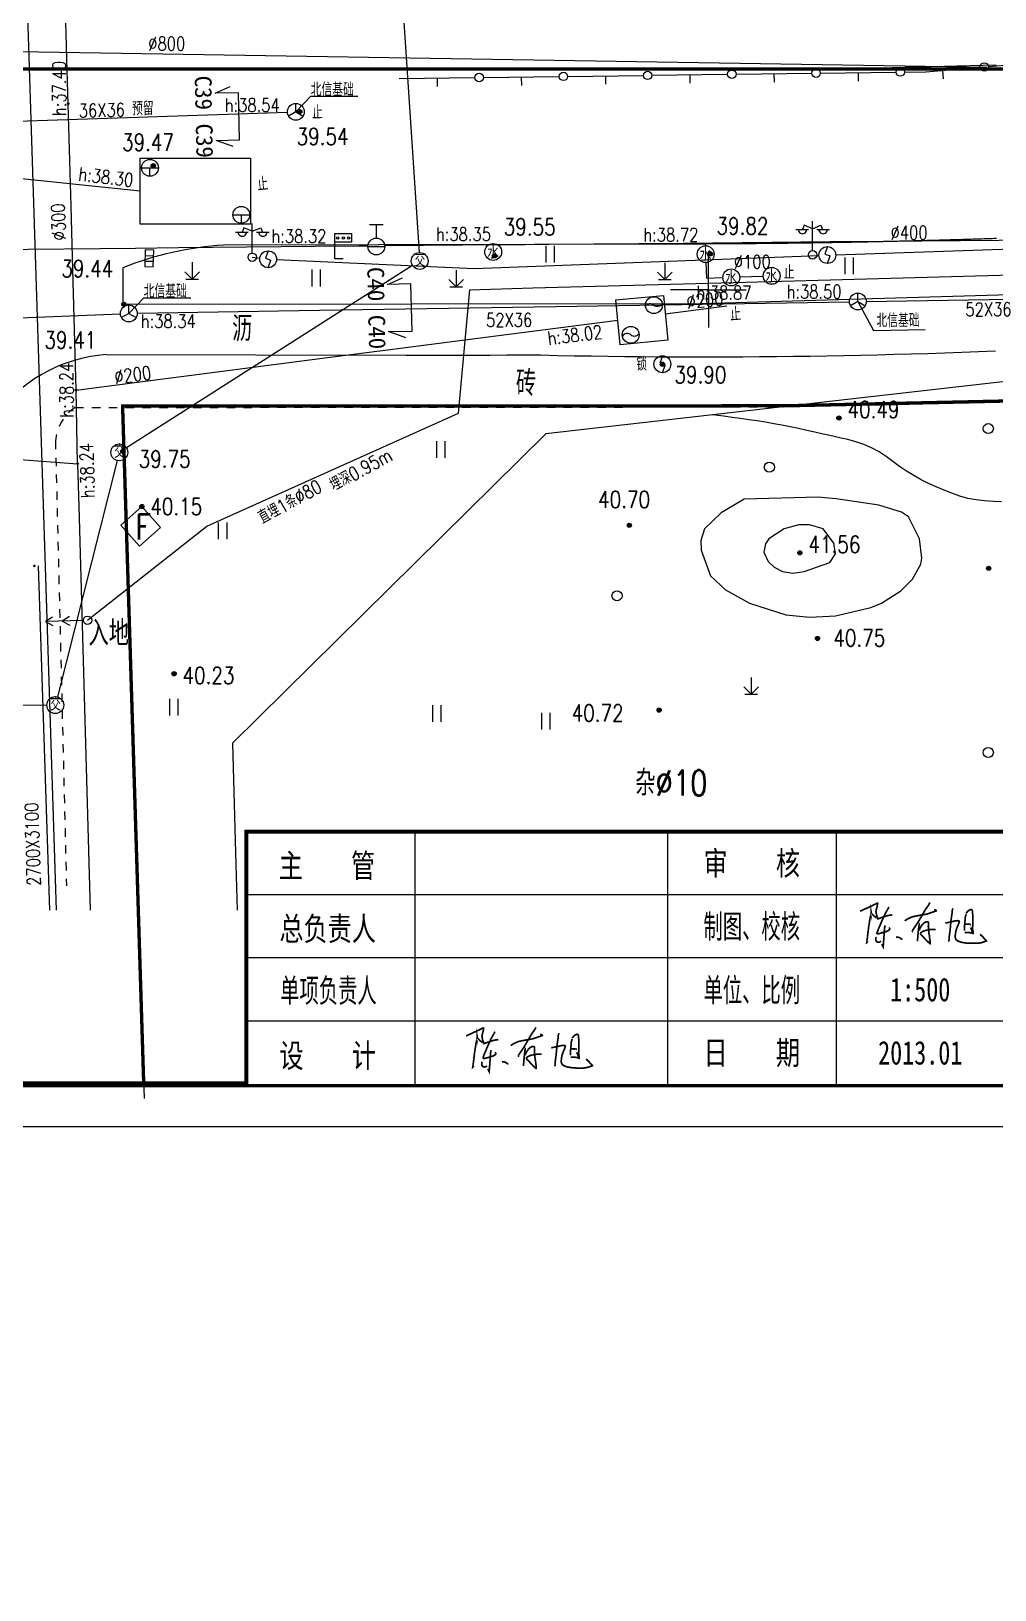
# Model space of a CAD drawing. Header units: inches. Extents: x 505347 to 508499, y 312634 to 313316.
# Drawn here: x 506148.7 to 506205.9, y 312634 to 312726.5 of the extents above; entities that cross this region are included whole.
import ezdxf
from ezdxf.enums import TextEntityAlignment as Align
from ezdxf.lldxf.tags import DXFTag

# ---------------------------------------------------------------- set-up
doc = ezdxf.new("R2010")
doc.units = ezdxf.units.IN
doc.header["$LTSCALE"] = 0.5
doc.header["$MEASUREMENT"] = 0
doc.linetypes.add('ACAD_ISO05W100', pattern=[33, 24, -3, 0, -3, 0, -3])
doc.linetypes.add('XX11', pattern=[2, 1, -1])
for name, color, linetype in [('0_RDCAD', 2, 'Continuous'), ('1_RDCAD', 3, 'Continuous'), ('4_RDCAD', 7, 'Continuous'), ('BJ0', 7, 'Continuous'), ('BJ02', 7, 'Continuous'), ('BJ03', 7, 'Continuous'), ('BJ04', 7, 'Continuous'), ('BJ05', 7, 'Continuous'), ('BJ08', 7, 'Continuous'), ('BJ09', 7, 'Continuous'), ('BJ10', 7, 'Continuous'), ('PAPERFRAME', 7, 'Continuous'), ('上水井', 4, 'Continuous'), ('上水注记', 4, 'Continuous'), ('上水管线', 4, 'Continuous'), ('上水高程表', 4, 'Continuous'), ('公安交通井', 163, 'Continuous'), ('公安交通管线', 163, 'Continuous'), ('热力井', 40, 'Continuous'), ('热力注记', 40, 'Continuous'), ('热力管线', 40, 'Continuous'), ('热力高程表', 40, 'Continuous'), ('照明井', 193, 'Continuous'), ('照明管线', 193, 'Continuous'), ('燃气井', 6, 'Continuous'), ('燃气注记', 6, 'Continuous'), ('燃气管线', 6, 'Continuous'), ('燃气高程表', 6, 'Continuous'), ('电信井权属', 7, 'Continuous'), ('电信井（北信基础）', 3, 'Continuous'), ('电信断面图及编号', 3, 'Continuous'), ('电信注记', 3, 'Continuous'), ('电信管线', 3, 'Continuous'), ('电信高程表', 3, 'Continuous'), ('电力井', 1, 'Continuous'), ('电力注记', 1, 'Continuous'), ('电力管线', 1, 'Continuous'), ('通信管线', 7, 'Continuous'), ('道路红线', 1, 'Continuous'), ('雨水注记', 34, 'Continuous'), ('雨水管线', 34, 'Continuous'), ('雨蓖子', 34, 'Continuous')]:
    doc.layers.add(name, color=color, linetype=linetype)
doc.styles.add('HZ', font='simplex.shx', dxfattribs={"bigfont": 'hztxt'})
doc.styles.get("Standard").update_dxf_attribs({"font": 'txt.shx', "bigfont": 'hztxt.shx'})
doc.styles.add('STYLE1', font='')
doc.styles.add('标题文字', font='', dxfattribs={"width": 0.68})
doc.styles.add('粗等线', font='simhei.ttf')
doc.styles.add('细等线', font='txt.shx', dxfattribs={"bigfont": 'ht.shx'})
doc.styles.get('STYLE1').set_extended_font_data('SimSun')
doc.styles.get('标题文字').set_extended_font_data('SimSun')
tags = doc.linetypes.add('DL', pattern='A,15,-4.925,[130,ltypeshp.shx,S=0.5,R=330,X=-0.15,Y=0.433],0,[130,ltypeshp.shx,S=0.4,R=90,X=0,Y=0],-0.15,[130,ltypeshp.shx,S=0.5,R=150,X=0,Y=-0.433],-4.925,15', length=40).pattern_tags.tags
tags[32:33] = [DXFTag(74, 4), DXFTag(75, 0), DXFTag(340, '0'), DXFTag(46, 1.0), DXFTag(50, 0.0), DXFTag(44, 0.0), DXFTag(45, 0.0)]
tags[30:31] = [DXFTag(74, 4), DXFTag(75, 0), DXFTag(340, '0'), DXFTag(46, 1.0), DXFTag(50, 0.0), DXFTag(44, 0.0), DXFTag(45, 0.0)]
tags[4:5] = [DXFTag(74, 4), DXFTag(75, 0), DXFTag(340, '0'), DXFTag(46, 1.0), DXFTag(50, 0.0), DXFTag(44, 0.0), DXFTag(45, 0.0)]
tags = doc.linetypes.add('DX', pattern='A,15,-5,[130,ltypeshp.shx,S=1,R=330,X=0,Y=0],-5,15', length=40).pattern_tags.tags
tags[16:17] = [DXFTag(74, 4), DXFTag(75, 0), DXFTag(340, '0'), DXFTag(46, 1.0), DXFTag(50, 0.0), DXFTag(44, 0.0), DXFTag(45, 0.0)]
tags[14:15] = [DXFTag(74, 4), DXFTag(75, 0), DXFTag(340, '0'), DXFTag(46, 1.0), DXFTag(50, 0.0), DXFTag(44, 0.0), DXFTag(45, 0.0)]
tags[4:5] = [DXFTag(74, 4), DXFTag(75, 0), DXFTag(340, '0'), DXFTag(46, 1.0), DXFTag(50, 0.0), DXFTag(44, 0.0), DXFTag(45, 0.0)]
tags = doc.linetypes.add('SS', pattern='A,15,-1.9,[130,ltypeshp.shx,S=1,R=330,X=0,Y=0],-1.2,[130,ltypeshp.shx,S=1,R=330,X=0,Y=0],-1.9,15', length=35).pattern_tags.tags
tags[24:25] = [DXFTag(74, 4), DXFTag(75, 0), DXFTag(340, '0'), DXFTag(46, 1.0), DXFTag(50, 0.0), DXFTag(44, 0.0), DXFTag(45, 0.0)]
tags[22:23] = [DXFTag(74, 4), DXFTag(75, 0), DXFTag(340, '0'), DXFTag(46, 1.0), DXFTag(50, 0.0), DXFTag(44, 0.0), DXFTag(45, 0.0)]
tags[4:5] = [DXFTag(74, 4), DXFTag(75, 0), DXFTag(340, '0'), DXFTag(46, 1.0), DXFTag(50, 0.0), DXFTag(44, 0.0), DXFTag(45, 0.0)]
tags = doc.linetypes.add('TRQZ', pattern='A,15,[130,ltypeshp.shx,S=0.6,R=0,X=0,Y=0],-2.5,[133,ltypeshp.shx,S=0.05,R=0,X=0,Y=0],-2.5,[130,ltypeshp.shx,S=0.6,R=0,X=0,Y=0],15', length=35).pattern_tags.tags
tags[28:29] = [DXFTag(74, 4), DXFTag(75, 0), DXFTag(340, '0'), DXFTag(46, 1.0), DXFTag(50, 0.0), DXFTag(44, 0.0), DXFTag(45, 0.0)]

# ---------------------------------------------------------------- blocks, each defined once
blk = doc.blocks.new('B5461')
for q in [(-0.866025, -0.5), (0, 1), (0.866025, -0.5)]:
    blk.add_line((0, 0), q)
blk.add_circle((0, 0), 1)
blk = doc.blocks.new('B545')
for p, q in [((-1, 0), (1, 0)), ((0, -1), (0, 0))]:
    blk.add_line(p, q)
blk.add_circle((0, 0), 1)
blk = doc.blocks.new('B547')
at = {"linetype": 'Continuous'}
for p, q in [((0, 1), (-0.31427, 0.111111)), ((-0.31427, 0.111111), (0.31427, -0.111111)), ((0, -1), (0.31427, -0.111111))]:
    blk.add_line(p, q, dxfattribs=at)
blk.add_circle((0, 0), 1)
blk = doc.blocks.new('B5502')
blk.add_circle((0, 0), 1)
at = {"style": '细等线'}
blk.add_text('水', height=1.5, dxfattribs=at).set_placement((-0.74, -0.79))
blk = doc.blocks.new('B552')
for p, q in [((0.984668, 0.518566), (-1.015332, 0.518566)), ((-1.015332, 0.518566), (-1.015332, -0.481434)), ((0.984668, -0.481434), (0.984668, 0.518566)), ((-1.015332, -0.481434), (0.984668, -0.481434))]:
    blk.add_line(p, q)
at = {"linetype": 'Continuous'}
for p, q in [((-0.348666, -0.481434), (-0.348666, 0.518566)), ((0.318001, -0.481434), (0.318001, 0.518566))]:
    blk.add_line(p, q, dxfattribs=at)
blk = doc.blocks.new('B553')
at = {"linetype": 'Continuous'}
for p, q in [((-0.8, 2.6), (0.8, 2.6)), ((0, 1), (0, 2.6)), ((-1, 0), (1, 0))]:
    blk.add_line(p, q, dxfattribs=at)
blk.add_circle((0, 0), 1, dxfattribs=at)
blk = doc.blocks.new('B544')
blk.add_circle((0, 0), 1)
for centre, start, end in [((-0.42626, -0.547489), 52.096665, 144.305826), ((0.42626, 0.547489), 232.096665, 324.305826)]:
    blk.add_arc(centre, 0.69386, start, end)
blk = doc.blocks.new('9371')
blk.add_circle((0, 0), 0.6)
blk = doc.blocks.new('953')
for p, q in [((0, 2), (0, 0)), ((0, 0), (-0.87, 0.87)), ((-0.75, 0), (0.75, 0)), ((0.87, 0.87), (0, 0))]:
    blk.add_line(p, q)
blk = doc.blocks.new('941')
for p, q in [((-0.5, -1), (-0.5, 1)), ((0.5, -1), (0.5, 1))]:
    blk.add_line(p, q)
blk = doc.blocks.new('35213')
for p, q in [((0, 0.5), (0, 4)), ((-1.98, 3), (-0.49, 3)), ((-0.99, 3.5), (-1.19, 3)), ((0, 3.1), (-0.99, 3.5)), ((0, 3.1), (1, 3.5)), ((0.5, 3), (2, 3)), ((1, 3.5), (1.2, 3))]:
    blk.add_line(p, q)
blk.add_circle((0, 0), 0.5)
for centre in [(-1.19, 3), (1.25, 3)]:
    blk.add_arc(centre, 0.5, 179, 0)
blk = doc.blocks.new('B8211')
blk.add_hatch(color=256).paths.add_polyline_path([(0.25, 0, 1), (-0.25, 0, 1)])
blk.add_circle((0, 0), 0.25)
blk = doc.blocks.new('B8003')
at = {"color": 0}
for p, q in [((0, 3), (2, 3)), ((0, 0), (0, 3)), ((2, 2), (0, 2)), ((2, 3), (2, 2)), ((1, 0), (0, 0))]:
    blk.add_line(p, q, dxfattribs=at)
for centre in [(0.36, 2.49), (1.02, 2.49), (1.65, 2.49)]:
    blk.add_circle(centre, 0.135)
blk = doc.blocks.new('JT')
at = {"layer": '公安交通井'}
blk.add_circle((0, 0), 0.5, dxfattribs=at)
at = {"layer": '公安交通井', "width": 0.8}
blk.add_text('交', height=0.8, dxfattribs=at).set_placement((-0.304, -0.335, -50.185))
blk = doc.blocks.new('53214')
blk.add_circle((0, 0), 0.1)
for tag in ['路号', '线号', '点号']:
    blk.add_attdef(tag, (0, 0), '', height=0.00001)
blk = doc.blocks.new('111111')
for p, q in [((518343.576, 303505.111), (518748.576, 303505.111)), ((518331.076, 303502.611), (518751.076, 303502.611))]:
    blk.add_line(p, q)
at = {"const_width": 0.35}
blk.add_lwpolyline([(518343.576, 303648.561), (518748.576, 303648.561), (518748.576, 303505.111), (518343.576, 303505.111)], close=True, dxfattribs=at)
blk = doc.blocks.new('RDCADTITLE')
at = {"ltscale": 10}
blk.add_line((-160, 30), (-130, 30), dxfattribs=at)
at = {"color": 0, "ltscale": 10}
blk.add_lwpolyline([(-180, 30, 0, 0, 0), (0, 30, 0.5, 180, 0)], format="xyseb", dxfattribs=at)
at = {"ltscale": 10, "const_width": 0.5}
blk.add_lwpolyline([(-180, 0), (-180, 30), (0, 30)], dxfattribs=at)
at = {"ltscale": 10}
blk.add_lwpolyline([(-180, 30), (0, 30), (-180, 30)], dxfattribs=at)
at = {"layer": '0_RDCAD', "color": 0}
for p, q in [((-180, 30), (-180, 0)), ((-160, 30), (-160, 0)), ((-130, 30), (-130, 0)), ((-110, 30), (-110, 0)), ((-90, 22.5), (-180, 22.5)), ((-90, 15), (-180, 15)), ((0, 7.5), (-180, 7.5)), ((-180, 0), (0, 0))]:
    blk.add_line(p, q, dxfattribs=at)
at = {"layer": '1_RDCAD', "color": 0}
blk.add_line((0, 30), (-180, 30), dxfattribs=at)
at = {"style": 'STYLE1'}
for s, width, p in [('主    管', 0.75, (-170.43, 26.02)), ('总负责人', 0.75, (-170.35, 18.52)), ('单位、比例', 0.6, (-120, 11.25)), ('单项负责人', 0.6, (-170.26, 11.19)), ('设\u3000\u3000计', 0.75, (-170.35, 3.45))]:
    blk.add_text(s, height=2.8, dxfattribs=dict(at, width=width)).set_placement(p, align=Align.MIDDLE)
for s, width, p in [('审\u3000\u3000核', 0.75, (-120, 26.25)), ('制图、校核', 0.6, (-120, 18.75)), ('日\u3000\u3000期', 0.75, (-120, 3.75))]:
    blk.add_text(s, height=2.8, dxfattribs=dict(at, width=width)).set_placement(p, align=Align.MIDDLE_CENTER)
at = {"style": 'STYLE1', "width": 0.75}
for tag, p in [('A1', (-145, 26.25)), ('B1', (-100, 26.25)), ('A3', (-145, 18.75)), ('B2', (-100, 18.75)), ('A4', (-145, 11.25)), ('B3', (-100, 11.25)), ('A4', (-145, 3.75)), ('B4', (-100, 3.75))]:
    blk.add_attdef(tag, text='', height=2.8, dxfattribs=at).set_placement(p, align=Align.MIDDLE_CENTER)
at = {"layer": '4_RDCAD', "style": '标题文字', "width": 0.65}
for tag, height, p in [('C2', 3.4, (-45, 17.95)), ('C3', 3.4, (-45, 11.75)), ('ZTSJ4-09-系统立项编码-流水号+设计阶段-专业代码-图号', 2.8, (-37.62, 3.75))]:
    blk.add_attdef(tag, text='', height=height, dxfattribs=at).set_placement(p, align=Align.MIDDLE_CENTER)
blk = doc.blocks.new('chencunxu')
at = {"const_width": 0.1}
for points in [[(1324.39, 542.404), (1324.474, 542.433), (1324.553, 542.479), (1324.663, 542.524), (1324.819, 542.598), (1325.061, 542.707), (1325.396, 542.872), (1325.415, 542.879), (1325.437, 542.865), (1325.429, 542.83), (1325.421, 542.796), (1325.414, 542.743), (1325.402, 542.663), (1325.383, 542.6), (1325.362, 542.542), (1325.358, 542.518), (1325.349, 542.469), (1325.339, 542.425), (1325.333, 542.377), (1325.345, 542.293), (1325.359, 542.225), (1325.382, 542.114), (1325.425, 542.021), (1325.445, 541.994), (1325.417, 541.996), (1325.345, 542.029), (1325.293, 542.062), (1325.253, 542.088), (1325.192, 542.137), (1325.151, 542.178), (1325.106, 542.229), (1325.063, 542.271), (1325.056, 542.312), (1325.046, 542.367), (1325.046, 542.307), (1325.042, 542.241), (1325.014, 542.116), (1324.992, 542.013), (1324.968, 541.902), (1324.955, 541.811), (1324.942, 541.711), (1324.923, 541.597), (1324.901, 541.461), (1324.889, 541.354), (1324.868, 541.215), (1324.855, 541.1), (1324.84, 540.957), (1324.824, 540.821), (1324.813, 540.737), (1324.802, 540.658), (1324.786, 540.54), (1324.815, 540.565), (1324.841, 540.62)], [(1326.106, 542.65), (1326.045, 542.541), (1325.999, 542.459), (1325.953, 542.378), (1325.92, 542.318), (1325.884, 542.254), (1325.849, 542.185), (1325.807, 542.082), (1325.755, 541.971), (1325.708, 541.873), (1325.678, 541.81), (1325.632, 541.697), (1325.591, 541.596), (1325.539, 541.477), (1325.491, 541.367), (1325.459, 541.294), (1325.444, 541.236), (1325.411, 541.156), (1325.395, 541.117), (1325.395, 541.083), (1325.419, 541.068), (1325.443, 541.054), (1325.708, 541.122), (1325.814, 541.149), (1325.975, 541.201), (1326.057, 541.245), (1326.112, 541.283), (1326.146, 541.314), (1326.152, 541.349), (1326.145, 541.383), (1326.123, 541.425), (1326.116, 541.439)], [(1325.413, 541.926), (1325.475, 541.946), (1325.554, 541.983), (1325.686, 542.03), (1325.772, 542.06), (1325.902, 542.102), (1325.972, 542.125), (1326.085, 542.149), (1326.176, 542.167), (1326.233, 542.167), (1326.301, 542.193)], [(1327.048, 541.827), (1327.071, 541.848), (1327.114, 541.878), (1327.177, 541.92), (1327.222, 541.946), (1327.282, 541.972), (1327.39, 542.023), (1327.452, 542.052), (1327.584, 542.089), (1327.702, 542.115), (1327.874, 542.145), (1327.949, 542.158), (1328.066, 542.18), (1328.185, 542.202), (1328.326, 542.226), (1328.425, 542.254), (1328.554, 542.298), (1328.612, 542.318), (1328.709, 542.35), (1328.84, 542.396), (1328.878, 542.409), (1328.917, 542.423), (1328.91, 542.443), (1328.898, 542.452), (1328.877, 542.469), (1328.829, 542.488), (1328.789, 542.498)], [(1328.538, 542.915), (1328.507, 542.859), (1328.477, 542.805), (1328.438, 542.737), (1328.351, 542.618), (1328.314, 542.561), (1328.263, 542.482), (1328.23, 542.432), (1328.19, 542.364), (1328.144, 542.283), (1328.066, 542.146), (1328.006, 542.042), (1327.947, 541.942), (1327.884, 541.831), (1327.822, 541.738), (1327.763, 541.65), (1327.712, 541.573), (1327.688, 541.535), (1327.656, 541.484), (1327.588, 541.384), (1327.541, 541.32), (1327.517, 541.277), (1327.495, 541.237), (1327.495, 541.215), (1327.496, 541.208), (1327.505, 541.202), (1327.514, 541.202), (1327.524, 541.205), (1327.533, 541.211)], [(1329.905, 542.571), (1329.893, 542.542), (1329.883, 542.518), (1329.871, 542.488), (1329.864, 542.43), (1329.864, 542.388), (1329.855, 542.309), (1329.839, 542.203), (1329.816, 542.049), (1329.805, 541.972), (1329.79, 541.859), (1329.777, 541.74), (1329.764, 541.587), (1329.756, 541.486), (1329.739, 541.335), (1329.728, 541.214), (1329.713, 541.115), (1329.703, 541.047), (1329.691, 540.964), (1329.679, 540.83), (1329.673, 540.748), (1329.67, 540.691), (1329.668, 540.645), (1329.666, 540.59)], [(1330.68, 542.225), (1330.677, 542.18), (1330.667, 542.136), (1330.654, 542.1), (1330.638, 542.063), (1330.631, 542.034), (1330.629, 542.016), (1330.628, 541.988), (1330.626, 541.947), (1330.619, 541.831), (1330.6, 541.615), (1330.593, 541.537), (1330.587, 541.467), (1330.582, 541.371), (1330.583, 541.254)], [(1330.677, 542.272), (1330.715, 542.316), (1330.739, 542.345), (1330.799, 542.408), (1330.845, 542.445), (1330.897, 542.476), (1330.938, 542.49), (1330.98, 542.497), (1331.006, 542.495), (1331.021, 542.49), (1331.037, 542.476), (1331.051, 542.451), (1331.059, 542.405), (1331.061, 542.366), (1331.072, 542.26), (1331.079, 542.152), (1331.084, 542.014), (1331.084, 541.867), (1331.081, 541.763), (1331.078, 541.671), (1331.076, 541.577), (1331.073, 541.474), (1331.071, 541.41), (1331.072, 541.369), (1331.073, 541.338), (1331.08, 541.292), (1331.085, 541.258), (1331.092, 541.217), (1331.098, 541.178), (1331.098, 541.152), (1331.103, 541.12), (1331.108, 541.083), (1331.108, 541.076), (1331.104, 541.069), (1331.099, 541.069), (1331.096, 541.071), (1331.094, 541.073), (1331.072, 541.116), (1331.054, 541.168), (1331.03, 541.24), (1331.016, 541.286), (1330.985, 541.351), (1330.976, 541.371), (1330.958, 541.399), (1330.941, 541.425)], [(1325.891, 541.553), (1325.868, 541.516), (1325.858, 541.482), (1325.849, 541.428), (1325.84, 541.378), (1325.837, 541.338), (1325.837, 541.302), (1325.829, 541.212), (1325.825, 541.108), (1325.805, 540.847), (1325.794, 540.7), (1325.774, 540.444), (1325.763, 540.281), (1325.729, 540.339), (1325.702, 540.403), (1325.683, 540.45)], [(1327.862, 541.665), (1327.877, 541.669), (1327.888, 541.669), (1327.894, 541.665), (1327.899, 541.658), (1327.901, 541.645), (1327.902, 541.626), (1327.9, 541.609), (1327.896, 541.587), (1327.89, 541.561), (1327.881, 541.482), (1327.859, 541.331), (1327.844, 541.172), (1327.829, 541.008), (1327.815, 540.857), (1327.807, 540.773), (1327.791, 540.622)], [(1327.901, 541.275), (1327.918, 541.304), (1327.928, 541.332), (1327.944, 541.38), (1327.975, 541.44), (1328.003, 541.481), (1328.039, 541.546), (1328.103, 541.622), (1328.17, 541.689), (1328.223, 541.726), (1328.288, 541.758), (1328.344, 541.773), (1328.383, 541.776), (1328.41, 541.769), (1328.435, 541.749), (1328.449, 541.728), (1328.452, 541.683), (1328.452, 541.655), (1328.449, 541.62), (1328.443, 541.529), (1328.443, 541.471), (1328.449, 541.424), (1328.46, 541.347), (1328.466, 541.267), (1328.469, 541.157), (1328.482, 541.081), (1328.492, 541.024), (1328.507, 540.954), (1328.516, 540.877), (1328.522, 540.796), (1328.537, 540.701), (1328.55, 540.607), (1328.558, 540.537), (1328.557, 540.498), (1328.554, 540.471), (1328.547, 540.467), (1328.542, 540.468), (1328.534, 540.474), (1328.466, 540.542), (1328.298, 540.702), (1328.142, 540.87), (1328.048, 540.971), (1327.998, 541.024), (1327.985, 541.037), (1327.976, 541.061), (1327.976, 541.079), (1327.979, 541.096), (1327.983, 541.102), (1327.994, 541.117), (1328.038, 541.157), (1328.06, 541.17), (1328.112, 541.199), (1328.15, 541.216), (1328.188, 541.231), (1328.227, 541.246), (1328.274, 541.259), (1328.376, 541.28), (1328.488, 541.303), (1328.591, 541.312), (1328.692, 541.312), (1328.763, 541.315), (1328.883, 541.314)], [(1329.444, 541.7), (1329.526, 541.71), (1329.584, 541.723), (1329.666, 541.741), (1329.731, 541.755), (1329.796, 541.769), (1329.922, 541.796), (1330.005, 541.82), (1330.085, 541.832), (1330.134, 541.837), (1330.184, 541.84), (1330.218, 541.839), (1330.242, 541.833), (1330.259, 541.825), (1330.272, 541.816), (1330.281, 541.806), (1330.283, 541.796), (1330.275, 541.76), (1330.267, 541.735), (1330.258, 541.708), (1330.249, 541.674), (1330.226, 541.616), (1330.196, 541.548), (1330.165, 541.479), (1330.141, 541.416), (1330.114, 541.343), (1330.092, 541.269), (1330.073, 541.187), (1330.06, 541.113), (1330.049, 541.035), (1330.043, 540.973), (1330.039, 540.927), (1330.039, 540.901), (1330.039, 540.87), (1330.047, 540.832), (1330.051, 540.798), (1330.062, 540.766), (1330.104, 540.701), (1330.147, 540.665), (1330.192, 540.637), (1330.246, 540.612), (1330.317, 540.583), (1330.413, 540.557), (1330.608, 540.521), (1330.797, 540.499), (1330.979, 540.496), (1331.125, 540.495), (1331.275, 540.496), (1331.368, 540.497), (1331.48, 540.514), (1331.601, 540.533), (1331.723, 540.574), (1331.825, 540.606), (1331.894, 540.638), (1331.896, 540.645), (1331.894, 540.65), (1331.878, 540.668), (1331.822, 540.724), (1331.749, 540.795), (1331.675, 540.877), (1331.598, 540.951), (1331.569, 540.98), (1331.558, 540.991), (1331.54, 541.011), (1331.516, 541.029)], [(1330.6, 541.117), (1330.632, 541.132), (1330.658, 541.139), (1330.7, 541.143), (1330.755, 541.144), (1330.81, 541.14), (1330.871, 541.133), (1330.922, 541.125), (1330.984, 541.11), (1331, 541.107), (1331.03, 541.1), (1331.049, 541.095)], [(1330.603, 541.644), (1330.65, 541.639), (1330.679, 541.636), (1330.716, 541.628), (1330.769, 541.625), (1330.828, 541.625), (1330.874, 541.626), (1330.911, 541.62), (1330.933, 541.613), (1330.933, 541.606), (1330.93, 541.599), (1330.922, 541.592), (1330.92, 541.585), (1330.914, 541.578)], [(1325.363, 540.864), (1325.348, 540.851), (1325.339, 540.837), (1325.329, 540.813), (1325.326, 540.799), (1325.323, 540.774), (1325.321, 540.752), (1325.32, 540.724), (1325.322, 540.693), (1325.327, 540.674), (1325.339, 540.643), (1325.371, 540.605), (1325.4, 540.582), (1325.422, 540.571), (1325.449, 540.56), (1325.474, 540.556), (1325.498, 540.556), (1325.519, 540.56), (1325.548, 540.569), (1325.57, 540.579), (1325.59, 540.591), (1325.609, 540.607), (1325.63, 540.625)], [(1326.53, 540.866), (1326.564, 540.865), (1326.595, 540.863), (1326.623, 540.861), (1326.661, 540.858), (1326.695, 540.844), (1326.727, 540.83), (1326.771, 540.811), (1326.807, 540.79), (1326.839, 540.76), (1326.873, 540.729), (1326.885, 540.705)]]:
    blk.add_lwpolyline(points, dxfattribs=at)

msp = doc.modelspace()

# ---------------------------------------------------------------- linework, layer by layer
at = {"layer": 'BJ0'}
for q in [(506188.861, 312713.409, 82.3), (506186.611, 312711.159, 82.3), (506188.861, 312708.909, 82.3), (506191.111, 312711.159, 82.3)]:
    msp.add_line((506188.861, 312711.159, 82.3), q, dxfattribs=at)
at = {"layer": 'BJ02', "linetype": 'Continuous', "elevation": 82.3}
for points in [[(506205.493, 312724.402), (506209.977, 312724.772)], [(506170.508, 312723.692), (506175.007, 312723.75)], [(506172.758, 312723.721), (506172.764, 312723.221)], [(506175.507, 312723.757), (506180.007, 312723.815)], [(506177.757, 312723.786), (506177.764, 312723.286)], [(506180.507, 312723.821), (506185.007, 312723.879)], [(506182.757, 312723.85), (506182.763, 312723.35)], [(506185.507, 312723.886), (506190.006, 312723.944)], [(506187.756, 312723.915), (506187.763, 312723.415)], [(506190.506, 312723.95), (506195.006, 312724.008)], [(506192.756, 312723.979), (506192.762, 312723.479)], [(506195.506, 312724.015), (506200.005, 312724.073)], [(506197.756, 312724.044), (506197.762, 312723.544)], [(506200.505, 312724.079), (506201.77, 312724.095), (506204.994, 312724.361)], [(506202.752, 312724.176), (506202.793, 312723.678)]]:
    msp.add_lwpolyline(points, dxfattribs=at)
at = {"layer": 'BJ02', "linetype": 'Continuous', "elevation": 82.3, "flags": 128}
for points in [[(506221.451, 312707.42), (506179.22, 312702.603)], [(506179.22, 312702.603), (506160.619, 312684.242)], [(506160.619, 312684.242), (506160.811, 312677.035), (506160.883, 312674.333)]]:
    msp.add_lwpolyline(points, dxfattribs=at)
at = {"layer": 'BJ02', "elevation": 182.635}
for points in [[(506155.233, 312698.292), (506153.993, 312697.189)], [(506155.233, 312698.292), (506156.336, 312697.052)], [(506153.993, 312697.189), (506155.096, 312695.949)], [(506156.336, 312697.052), (506155.096, 312695.949)]]:
    msp.add_lwpolyline(points, dxfattribs=at)
at = {"layer": 'BJ02', "linetype": 'Continuous'}
for centre in [(506205.243, 312724.382, 82.3), (506175.257, 312723.753, 82.3), (506180.257, 312723.818, 82.3), (506185.257, 312723.882, 82.3), (506190.256, 312723.947, 82.3), (506195.256, 312724.011, 82.3), (506200.255, 312724.076, 82.3)]:
    msp.add_circle(centre, 0.25, dxfattribs=at)
at = {"layer": 'BJ04', "elevation": 82.3}
for points in [[(506160.096, 312713.803, 0.080226), (506154.098, 312712.467), (506154.099, 312710.292)], [(506153.092, 312707.308, 0.412292), (506144.766, 312697.619, 4.162175)]]:
    msp.add_lwpolyline(points, format="xyb", dxfattribs=at)
at = {"layer": 'BJ04', "linetype": 'Continuous', "elevation": 82.3, "flags": 128}
for points in [[(506204.834, 312714.161), (506204.709, 312714.157), (506204.584, 312714.153), (506204.459, 312714.149), (506204.334, 312714.145), (506204.209, 312714.142), (506204.084, 312714.138), (506203.959, 312714.134), (506203.834, 312714.13), (506203.709, 312714.127), (506203.584, 312714.123), (506203.459, 312714.119), (506203.335, 312714.116), (506203.21, 312714.112), (506203.085, 312714.108), (506202.96, 312714.105), (506202.835, 312714.101), (506202.71, 312714.098), (506202.585, 312714.094), (506202.46, 312714.091), (506202.335, 312714.087), (506202.21, 312714.084), (506202.085, 312714.081), (506201.96, 312714.077), (506201.835, 312714.074), (506201.71, 312714.071), (506201.585, 312714.067), (506201.46, 312714.064), (506201.335, 312714.061), (506201.21, 312714.058), (506201.085, 312714.054), (506200.96, 312714.051), (506200.835, 312714.048), (506200.71, 312714.045), (506200.586, 312714.042), (506200.461, 312714.039), (506200.336, 312714.036), (506200.211, 312714.033), (506200.086, 312714.03), (506199.961, 312714.027), (506199.836, 312714.024), (506199.711, 312714.021), (506199.586, 312714.019), (506199.461, 312714.016), (506199.336, 312714.013), (506199.211, 312714.01), (506199.086, 312714.007), (506198.961, 312714.005), (506198.836, 312714.002), (506198.711, 312713.999), (506198.586, 312713.997), (506198.461, 312713.994), (506198.336, 312713.992), (506198.211, 312713.989), (506198.086, 312713.987), (506197.961, 312713.984), (506197.836, 312713.982), (506197.711, 312713.979), (506197.586, 312713.977), (506197.461, 312713.974), (506197.336, 312713.972), (506197.211, 312713.97), (506197.086, 312713.967), (506196.961, 312713.965), (506196.836, 312713.963), (506196.711, 312713.961), (506196.586, 312713.958), (506196.461, 312713.956), (506196.336, 312713.954), (506196.211, 312713.952), (506196.086, 312713.95), (506195.961, 312713.948), (506195.837, 312713.946), (506195.712, 312713.944), (506195.587, 312713.942), (506195.462, 312713.94), (506195.337, 312713.938), (506195.212, 312713.936), (506195.087, 312713.934), (506194.962, 312713.932), (506194.837, 312713.93), (506194.712, 312713.928), (506194.587, 312713.927), (506194.462, 312713.925), (506194.337, 312713.923), (506194.212, 312713.921), (506194.087, 312713.92), (506193.962, 312713.918), (506193.837, 312713.917), (506193.712, 312713.915), (506193.587, 312713.913), (506193.462, 312713.912), (506193.337, 312713.91), (506193.212, 312713.909), (506193.087, 312713.907), (506192.962, 312713.906), (506192.837, 312713.905), (506192.712, 312713.903), (506192.587, 312713.902), (506192.462, 312713.9), (506192.337, 312713.899), (506192.212, 312713.898), (506192.087, 312713.897), (506191.962, 312713.895), (506191.837, 312713.894), (506191.712, 312713.893), (506191.587, 312713.892), (506191.462, 312713.891), (506191.337, 312713.89), (506191.212, 312713.889), (506191.087, 312713.888), (506190.962, 312713.887), (506190.837, 312713.886), (506190.712, 312713.885), (506190.587, 312713.884), (506190.462, 312713.883), (506190.337, 312713.882), (506190.212, 312713.881), (506190.087, 312713.88), (506189.962, 312713.879), (506189.837, 312713.879), (506189.712, 312713.878), (506189.587, 312713.877), (506189.462, 312713.877), (506189.337, 312713.876), (506189.212, 312713.875), (506189.087, 312713.875), (506188.962, 312713.874), (506188.837, 312713.874), (506188.712, 312713.873), (506188.587, 312713.872), (506188.462, 312713.872), (506187.712, 312713.87), (506160.096, 312713.803)], [(506205.958, 312714.198), (506205.833, 312714.193), (506205.708, 312714.189), (506205.583, 312714.185), (506205.459, 312714.181), (506205.334, 312714.177), (506205.209, 312714.173), (506205.084, 312714.169), (506204.959, 312714.165), (506204.834, 312714.161)], [(506214.206, 312711.069), (506188.463, 312710.313), (506154.099, 312710.292)], [(506153.092, 312707.308), (506170.901, 312707.27), (506171.901, 312707.273), (506172.901, 312707.276), (506173.901, 312707.279), (506174.901, 312707.282), (506175.901, 312707.285), (506176.901, 312707.288), (506177.901, 312707.291), (506178.901, 312707.286), (506179.901, 312707.265), (506180.901, 312707.246), (506181.901, 312707.229), (506182.901, 312707.215), (506183.9, 312707.203), (506184.9, 312707.193), (506185.9, 312707.186), (506186.9, 312707.181), (506187.9, 312707.178), (506188.9, 312707.178), (506189.9, 312707.18), (506190.9, 312707.184), (506191.9, 312707.19), (506192.9, 312707.199), (506193.9, 312707.21), (506194.9, 312707.224), (506195.9, 312707.24), (506196.9, 312707.258), (506197.9, 312707.278), (506198.899, 312707.301), (506199.899, 312707.326), (506200.899, 312707.353), (506201.898, 312707.383), (506202.898, 312707.415), (506203.897, 312707.449), (506204.896, 312707.485), (506205.896, 312707.524)], [(506149.779, 312674.333), (506149.105, 312694.774)]]:
    msp.add_lwpolyline(points, dxfattribs=at)
at = {"layer": 'BJ04', "linetype": 'XX11', "elevation": 82.3}
msp.add_lwpolyline([(506151.27, 312704.17, 0.227042), (506150.102, 312702.19), (506150.755, 312675.788)], format="xyb", dxfattribs=at)
at = {"layer": 'BJ04', "linetype": 'XX11', "elevation": 82.3, "flags": 128}
msp.add_lwpolyline([(506151.27, 312704.17), (506193.291, 312704.208)], dxfattribs=at)
at = {"layer": 'BJ04', "linetype": 'Continuous', "const_width": 0.075, "elevation": 82.3}
msp.add_lwpolyline([(506148.887, 312694.768, 1), (506148.812, 312694.767, 1)], format="xyb", close=True, dxfattribs=at)
at = {"layer": 'BJ05', "linetype": 'Continuous', "elevation": 82.3}
for points in [[(506149.935, 312691.73), (506149.51, 312691.466), (506149.951, 312691.23)], [(506151.759, 312691.536), (506149.51, 312691.466)], [(506150.935, 312691.761), (506150.51, 312691.497), (506150.95, 312691.261)]]:
    msp.add_lwpolyline(points, dxfattribs=at)
at = {"layer": 'BJ05', "linetype": 'Continuous'}
msp.add_circle((506152.009, 312691.544, 82.3), 0.25, dxfattribs=at)
at = {"layer": 'BJ08', "linetype": 'Continuous', "flags": 128}
for points, elevation in [([(506206.257, 312698.58), (506205.757, 312698.591), (506205.259, 312698.634), (506204.763, 312698.697), (506204.27, 312698.775), (506203.787, 312698.904), (506203.319, 312699.082), (506202.855, 312699.266), (506202.392, 312699.455), (506201.935, 312699.659), (506201.488, 312699.883), (506201.051, 312700.126), (506200.625, 312700.387), (506200.211, 312700.667), (506199.809, 312700.964), (506199.41, 312701.266), (506198.991, 312701.538), (506198.551, 312701.775), (506198.093, 312701.977), (506197.621, 312702.141), (506197.138, 312702.268), (506196.65, 312702.378), (506196.162, 312702.487), (506195.674, 312702.596), (506195.186, 312702.703), (506194.697, 312702.81), (506194.209, 312702.916), (506193.719, 312703.018), (506193.229, 312703.115), (506192.737, 312703.206), (506192.244, 312703.291), (506191.751, 312703.37), (506191.256, 312703.445), (506190.761, 312703.516), (506190.266, 312703.583), (506189.77, 312703.648), (506189.274, 312703.709), (506189.099, 312703.729)], 122.8), ([(506195.397, 312698.848), (506190.982, 312698.721), (506189.616, 312697.928), (506188.632, 312696.975), (506188.41, 312696.276), (506188.441, 312695.705), (506188.981, 312694.18), (506189.87, 312693.354), (506191.3, 312692.56), (506193.459, 312691.861), (506194.888, 312691.734), (506196.413, 312691.797), (506198.509, 312692.305), (506199.144, 312692.559), (506200.287, 312693.29), (506200.986, 312693.988), (506201.463, 312694.877), (506201.526, 312695.227), (506201.399, 312696.37), (506200.732, 312697.672), (506200.319, 312697.958), (506198.985, 312698.371), (506196.445, 312698.753), (506195.778, 312698.816), (506195.397, 312698.848)], 123.3), ([(506194.221, 312697.197), (506193.364, 312696.974), (506192.443, 312696.371), (506192.252, 312696.085), (506192.157, 312695.577), (506192.411, 312695.037), (506192.761, 312694.688), (506193.269, 312694.434), (506193.872, 312694.338), (506194.539, 312694.434), (506196.063, 312694.973), (506196.413, 312695.481), (506196.318, 312696.117), (506195.682, 312696.974), (506194.857, 312697.197), (506194.221, 312697.197)], 123.8)]:
    msp.add_lwpolyline(points, dxfattribs=dict(at, elevation=elevation))
at = {"layer": 'BJ09'}
for p, q in [((506158.226, 312712.792, 82.3), (506158.226, 312711.792, 82.3)), ((506186.277, 312712.765, 82.3), (506186.277, 312711.765, 82.3)), ((506158.226, 312711.792, 82.3), (506157.791, 312712.227, 82.3)), ((506157.851, 312711.792, 82.3), (506158.601, 312711.792, 82.3)), ((506158.661, 312712.227, 82.3), (506158.226, 312711.792, 82.3)), ((506173.899, 312711.326, 82.3), (506173.464, 312711.761, 82.3)), ((506173.899, 312712.326, 82.3), (506173.899, 312711.326, 82.3)), ((506174.334, 312711.761, 82.3), (506173.899, 312711.326, 82.3)), ((506186.277, 312711.765, 82.3), (506185.842, 312712.2, 82.3)), ((506185.902, 312711.765, 82.3), (506186.652, 312711.765, 82.3)), ((506186.712, 312712.2, 82.3), (506186.277, 312711.765, 82.3)), ((506173.524, 312711.326, 82.3), (506174.274, 312711.326, 82.3))]:
    msp.add_line(p, q, dxfattribs=at)
at = {"layer": '上水管线', "linetype": 'SS', "ltscale": 0.6, "elevation": 82.3}
for points in [[(506154.852, 312713.613), (506146.34, 312713.527), (506136.429, 312713.338), (506135.429, 312713.32), (506128.026, 312713.111)], [(506157.4, 312713.639), (506154.852, 312713.613)], [(506165.511, 312713.721), (506157.4, 312713.639)], [(506168.112, 312713.747), (506165.511, 312713.721)], [(506168.653, 312713.753), (506168.112, 312713.747)], [(506176.538, 312713.832), (506169.65, 312713.763)], [(506176.538, 312713.832), (506179.4, 312713.859)], [(506179.422, 312713.859), (506184.732, 312713.908)], [(506184.732, 312713.908), (506187.384, 312713.932)], [(506187.384, 312713.932), (506196.096, 312714.013)], [(506188.683, 312713.945), (506188.688, 312713.771)], [(506196.096, 312714.013), (506199.255, 312714.042)], [(506199.255, 312714.042), (506208.404, 312714.127)], [(506188.716, 312712.771), (506188.742, 312711.85), (506189.72, 312711.883)], [(506190.719, 312711.916), (506192.118, 312711.963)]]:
    msp.add_lwpolyline(points, dxfattribs=at)
at = {"layer": '公安交通管线', "elevation": 121.83}
for points in [[(506170.108, 312737.174), (506171.691, 312713.366)], [(506171.302, 312712.599), (506154.314, 312701.776)], [(506153.77, 312701.023), (506150.216, 312686.993)], [(506149.594, 312686.506), (506146.572, 312686.493)]]:
    msp.add_lwpolyline(points, dxfattribs=at)
at = {"layer": '热力管线', "elevation": 82.3}
msp.add_lwpolyline([(506155.13, 312717.011), (506113.077, 312721.385)], dxfattribs=at)
msp.add_lwpolyline([(506155.13, 312718.977), (506161.683, 312718.977), (506161.683, 312715.045), (506155.13, 312715.045)], close=True, dxfattribs=at)
at = {"layer": '照明管线', "elevation": 181.916}
for points in [[(506196.425, 312713.235), (506220.238, 312714.036)], [(506161.789, 312713.084), (506162.235, 312713.029)], [(506163.23, 312712.946), (506174.965, 312712.415), (506195.425, 312713.199)]]:
    msp.add_lwpolyline(points, dxfattribs=at)
at = {"layer": '燃气管线', "linetype": 'TRQZ', "ltscale": 0.5}
for p, q in [((506150.786, 312724.86, 82.3), (506150.644, 312729.918, 82.3)), ((506151.031, 312716.125, 82.3), (506150.786, 312724.86, 82.3)), ((506151.137, 312712.357, 82.3), (506151.032, 312716.098, 82.3)), ((506151.338, 312705.204, 82.3), (506151.137, 312712.357, 82.3)), ((506186.3, 312709.722, 82.3), (506189.948, 312710.194, 82.3)), ((506175.018, 312708.264, 82.3), (506183.479, 312709.358, 82.3)), ((506169.362, 312707.533, 82.3), (506175.018, 312708.264, 82.3)), ((506158.794, 312706.167, 82.3), (506166.259, 312707.132, 82.3)), ((506166.262, 312707.132, 82.3), (506169.349, 312707.531, 82.3)), ((506156.331, 312705.849, 82.3), (506158.794, 312706.167, 82.3)), ((506151.338, 312705.204, 82.3), (506156.331, 312705.849, 82.3)), ((506151.421, 312700.828, 82.3), (506151.338, 312705.204, 82.3)), ((506151.421, 312700.828, 82.3), (506151.512, 312697.618, 82.3)), ((506151.512, 312697.618, 82.3), (506152.173, 312674.344, 82.3))]:
    msp.add_line(p, q, dxfattribs=at)
at = {"layer": '燃气管线', "linetype": 'TRQZ', "ltscale": 0.5, "elevation": 82.3}
for points in [[(506183.618, 312707.892), (506183.365, 312710.559), (506186.195, 312710.827)], [(506186.195, 312710.827), (506186.448, 312708.16)], [(506186.448, 312708.16), (506183.618, 312707.892)], [(506147.761, 312701.099), (506151.421, 312700.828)]]:
    msp.add_lwpolyline(points, dxfattribs=at)
at = {"layer": '电信井权属', "elevation": 82.3, "flags": 128}
for points in [[(506164.376, 312721.718), (506165.256, 312722.645), (506168.059, 312722.645)], [(506154.462, 312709.754), (506155.342, 312710.681), (506158.139, 312710.681)], [(506197.736, 312710.458), (506198.657, 312708.735), (506201.733, 312708.794)]]:
    msp.add_lwpolyline(points, dxfattribs=at)
at = {"layer": '电信断面图及编号', "elevation": 82.3}
for points in [[(506160.653, 312719.655), (506159.642, 312720.026), (506161.036, 312720.058), (506160.968, 312722.855), (506159.578, 312722.822), (506160.47, 312723.22)], [(506170.894, 312708.303), (506169.883, 312708.674), (506171.277, 312708.706), (506171.209, 312711.504), (506169.819, 312711.471), (506170.712, 312711.868)]]:
    msp.add_lwpolyline(points, dxfattribs=at)
at = {"layer": '电信管线', "linetype": 'DX'}
for points, elevation in [([(506146.637, 312721.122), (506163.876, 312721.701)], 121.77), ([(506198.236, 312710.467), (506211.603, 312710.687)], 82.3), ([(506142.94, 312709.302), (506153.962, 312709.735)], 82.3), ([(506154.962, 312709.762), (506165.782, 312709.938)], 82.3), ([(506165.782, 312709.938), (506179.815, 312710.167)], 82.3), ([(506179.815, 312710.167), (506197.236, 312710.45)], 82.3)]:
    msp.add_lwpolyline(points, dxfattribs=dict(at, elevation=elevation))
at = {"layer": '电力管线', "elevation": 82.3}
msp.add_lwpolyline([(506150.164, 312674.333), (506145.884, 312807.079)], dxfattribs=at)
at = {"layer": '电力管线', "linetype": 'DL', "elevation": 82.3}
for points in [[(506178.444, 312711.265), (506190.351, 312711.589)], [(506190.351, 312711.589), (506214.796, 312712.254)], [(506152.009, 312691.544), (506159.097, 312697.126), (506174.032, 312703.827), (506174.707, 312711.163), (506178.444, 312711.265)]]:
    msp.add_lwpolyline(points, dxfattribs=at)
at = {"layer": '道路红线'}
for p, q in [((506191.993, 312724.265, 82.3), (506198.974, 312724.326, 82.3)), ((506198.974, 312724.326, 82.3), (506205.953, 312724.509, 82.3)), ((506154.086, 312704.265, 82.3), (506191.991, 312704.265, 82.3)), ((506154.086, 312704.265, 82.3), (506155.37, 312663.167, 82.3)), ((506191.991, 312704.265, 82.3), (506199.321, 312704.329, 82.3)), ((506199.321, 312704.329, 82.3), (506206.649, 312704.521, 82.3))]:
    msp.add_line(p, q, dxfattribs=at)
at = {"layer": '道路红线', "linetype": 'ACAD_ISO05W100', "const_width": 0.2, "elevation": 82.3}
msp.add_lwpolyline([(506135.952, 312724.265), (506227.806, 312724.265)], dxfattribs=at)
at = {"layer": '雨水管线'}
msp.add_line((506205.414, 312724.341, 82.3), (506143.852, 312725.35, 82.3), dxfattribs=at)

# ---------------------------------------------------------------- block references
msp.add_blockref('111111', (-12497.139, 9158.888, 82.3))
at = {"layer": 'BJ03', "linetype": 'Continuous', "xscale": 0.5, "yscale": 0.5, "zscale": 0.5}
for p in [(506161.789, 312713.084, 181.916), (506195.045, 312713.232, 82.3)]:
    msp.add_blockref('35213', p, dxfattribs=at)
at = {"layer": 'BJ03', "xscale": 0.5, "yscale": 0.5, "zscale": 0.5}
msp.add_blockref('B8003', (506166.683, 312712.987, 281.672), dxfattribs=at)
at = {"layer": 'BJ08', "xscale": 0.5, "yscale": 0.5, "zscale": 0.5}
for p in [(506164.608, 312721.726, 121.836), (506155.91, 312718.521, 121.765), (506188.986, 312713.288, 122.123), (506176.164, 312713.17, 121.849), (506154.166, 312710.292, 121.74), (506186.132, 312706.737, 122.199), (506196.609, 312703.548, 122.79), (506154.109, 312701.573, 122.053), (506155.233, 312698.292, 122.454), (506184.169, 312697.178, 123), (506194.291, 312695.545, 123.86), (506205.502, 312694.623, 122.96), (506195.339, 312690.463, 123.05), (506157.145, 312688.368, 122.53), (506185.938, 312686.209, 123.02)]:
    msp.add_blockref('B8211', p, dxfattribs=at)
at = {"layer": 'BJ09', "linetype": 'Continuous', "xscale": 0.5, "yscale": 0.5, "zscale": 0.5}
for name, p in [('941', (506179.487, 312713.271, 82.3)), ('941', (506197.223, 312712.578, 181.916)), ('941', (506165.588, 312711.854, 82.3)), ('9371', (506205.478, 312702.919, 82.3)), ('941', (506172.985, 312701.677, 82.3)), ('9371', (506192.481, 312700.628, 82.3)), ('941', (506160.04, 312696.85, 82.3)), ('9371', (506183.438, 312692.998, 82.3)), ('953', (506191.41, 312687.152, 82.3)), ('941', (506157.135, 312686.387, 82.3)), ('941', (506172.755, 312686.013, 82.3)), ('941', (506179.227, 312685.555, 82.3)), ('9371', (506205.478, 312683.693, 82.3))]:
    msp.add_blockref(name, p, dxfattribs=at)
at = {"layer": '上水井', "xscale": 0.5, "yscale": 0.5, "zscale": 0.5}
for name, p in [('B553', (506169.152, 312713.722, 181.962)), ('B553', (506169.152, 312713.722, 181.962)), ('B5502', (506176.091, 312713.402, 182.03)), ('B5502', (506176.091, 312713.402, 182.03)), ('B5502', (506188.702, 312713.271, 182.304)), ('B5502', (506190.22, 312711.89, 182.396)), ('B5502', (506192.618, 312711.98, 182.426))]:
    msp.add_blockref(name, p, dxfattribs=at)
at = {"layer": '公安交通井'}
for p in [(506171.724, 312712.867, 182.144), (506171.724, 312712.867, 182.144), (506153.893, 312701.507, 182.234), (506153.893, 312701.507, 182.234), (506150.094, 312686.508, 182.107), (506150.094, 312686.508, 182.107)]:
    msp.add_blockref('JT', p, dxfattribs=at)
at = {"layer": '热力井', "xscale": 0.5, "yscale": 0.5, "zscale": 0.5}
for p in [(506155.715, 312718.391, 181.817), (506161.138, 312715.602, 181.817)]:
    msp.add_blockref('B545', p, dxfattribs=at)
at = {"layer": '照明井', "xscale": 0.5, "yscale": 0.5, "zscale": 0.5}
for p in [(506162.731, 312712.968, 182.148), (506195.925, 312713.218, 182.491)]:
    msp.add_blockref('B547', p, dxfattribs=at)
at = {"layer": '燃气井', "xscale": 0.5, "yscale": 0.5, "zscale": 0.5}
for p in [(506185.628, 312710.247, 182.309), (506184.253, 312708.484, 182.34)]:
    msp.add_blockref('B544', p, dxfattribs=at)
at = {"layer": '燃气高程表'}
ref = msp.add_blockref('53214', (506150.86, 312722.208, 82.3), dxfattribs=dict(at, xscale=0.5, yscale=0.5, zscale=0.5))
ref.add_attrib('路号', '97-5008', (506150.86, 312722.208, 53296.3), dxfattribs={"layer": '0', "height": 0.000005})
ref.add_attrib('线号', '1', (506150.86, 312722.208, 53296.3), dxfattribs={"layer": '0', "height": 0.000005})
ref.add_attrib('点号', '19', (506150.86, 312722.208, 53296.3), dxfattribs={"layer": '0', "height": 0.000005})
ref = msp.add_blockref('53214', (506151.338, 312705.204, 82.3), dxfattribs=dict(at, xscale=0.5, yscale=0.5, zscale=0.5))
ref.add_attrib('路号', '97-5008', (506151.338, 312705.204, 53296.3), dxfattribs={"layer": '0', "height": 0.000005})
ref.add_attrib('线号', '1', (506151.338, 312705.204, 53296.3), dxfattribs={"layer": '0', "height": 0.000005})
ref.add_attrib('点号', '19', (506151.338, 312705.204, 53296.3), dxfattribs={"layer": '0', "height": 0.000005})
ref = msp.add_blockref('53214', (506151.421, 312700.828, 82.3), dxfattribs=dict(at, xscale=0.5, yscale=0.5, zscale=0.5))
ref.add_attrib('路号', '97-5008', (506151.421, 312700.828, 53296.3), dxfattribs={"layer": '0', "height": 0.000005})
ref.add_attrib('线号', '1', (506151.421, 312700.828, 53296.3), dxfattribs={"layer": '0', "height": 0.000005})
ref.add_attrib('点号', '19', (506151.421, 312700.828, 53296.3), dxfattribs={"layer": '0', "height": 0.000005})
at = {"layer": '电信井（北信基础）', "xscale": 0.5, "yscale": 0.5, "zscale": 0.5}
for p in [(506164.376, 312721.718, 182.017), (506197.736, 312710.458, 182.451), (506154.462, 312709.754, 181.936)]:
    msp.add_blockref('B5461', p, dxfattribs=at)
at = {"layer": '电力井', "xscale": 0.5, "yscale": 0.5, "zscale": 0.5}
msp.add_blockref('B547', (506186.132, 312706.737, 182.38), dxfattribs=at)
at = {"layer": '雨蓖子', "xscale": 0.5000000000000248, "yscale": 0.5, "zscale": 0.5, "rotation": 268.4303557764728}
msp.add_blockref('B552', (506155.663, 312713.014, 181.886), dxfattribs=at)
msp.add_blockref('B552', (506155.663, 312713.014, 181.886), dxfattribs=at)

# ---------------------------------------------------------------- texts
at = {"layer": 'BJ08', "style": 'HZ', "width": 0.8}
for s, p in [('39.47', (506154.057, 312719.411, 121.765)), ('39.54', (506164.419, 312719.755, 121.836)), ('39.55', (506176.712, 312714.391, 121.849)), ('39.82', (506189.343, 312714.441, 122.123)), ('39.44', (506150.452, 312711.914, 121.74)), ('39.41', (506149.449, 312707.672, 121.711)), ('39.90', (506186.847, 312705.613, 122.199)), ('40.49', (506197.122, 312703.548, 82.3)), ('39.75', (506155.043, 312700.61, 122.053)), ('40.15', (506155.733, 312697.792, 122.454)), ('40.70', (506182.315, 312698.211, 82.3)), ('41.56', (506194.803, 312695.545, 82.3)), ('40.75', (506196.278, 312689.994, 82.3)), ('40.23', (506157.645, 312687.768, 82.3)), ('40.72', (506180.745, 312685.538, 82.3))]:
    msp.add_text(s, height=1, dxfattribs=at).set_placement(p)
at = {"layer": 'BJ10', "linetype": 'Continuous', "style": 'HZ', "width": 0.8}
for s, p in [('沥', (506160.586, 312708.1, 82.3)), ('砖', (506177.434, 312704.861, 82.3)), ('F', (506154.846, 312696.338, 82.3)), ('入地', (506152.066, 312690.026, 82.3)), ('杂%%c10', (506184.524, 312681.139, 82.3))]:
    msp.add_text(s, height=1.5, dxfattribs=at).set_placement(p)
at = {"layer": '上水注记', "style": 'HZ', "width": 0.8}
for s, p in [('%%C400', (506199.679, 312714.145, 82.3)), ('%%C100', (506190.369, 312712.412, 82.3)), ('止', (506193.333, 312711.785, 82.3))]:
    msp.add_text(s, height=0.8, dxfattribs=at).set_placement(p)
at = {"layer": '上水高程表', "style": 'HZ', "width": 0.8}
for s, p in [('h:38.32', (506162.925, 312713.939, 82.3)), ('h:38.35', (506172.691, 312714.057, 82.3)), ('h:38.72', (506185, 312714.023, 82.3)), ('h:38.87', (506188.155, 312710.586, 82.3))]:
    msp.add_text(s, height=0.8, dxfattribs=at).set_placement(p)
at = {"layer": '热力注记', "style": 'HZ', "width": 0.8}
msp.add_text('止', height=0.8, rotation=5.70583, dxfattribs=at).set_placement((506162.126, 312717.015, 82.3))
at = {"layer": '热力高程表', "style": 'HZ', "width": 0.8}
msp.add_text('h:38.30', height=0.8, rotation=353.206, dxfattribs=at).set_placement((506151.432, 312717.642, 82.3))
at = {"layer": '燃气注记', "style": 'HZ', "width": 0.8}
for s, rotation, p in [('%%c300', 92.25913, (506150.285, 312715.181, 82.3)), ('%%c200', 5.31067, (506188.656, 312710.544, 82.3)), ('止', 4.05511, (506190.472, 312709.755, 82.3)), ('%%c200', 7.21031, (506154.689, 312706.108, 82.3))]:
    msp.add_text(s, height=0.8, rotation=rotation, dxfattribs=at).set_placement(p, align=Align.MIDDLE)
at = {"layer": '燃气高程表', "style": 'HZ', "width": 0.8}
for s, rotation, p in [('h:37.40', 90.35093, (506150.739, 312721.471, 82.3)), ('h:38.02', 7.13875, (506179.369, 312707.872, 82.3)), ('h:38.24', 90.35093, (506151.178, 312703.571, 82.3)), ('h:38.24', 91.70492, (506152.434, 312698.808, 82.3))]:
    msp.add_text(s, height=0.8, rotation=rotation, dxfattribs=at).set_placement(p)
at = {"layer": '电信井权属', "style": 'HZ', "width": 0.8}
for p in [(506165.256, 312722.645, 82.3), (506155.342, 312710.681, 82.3), (506198.832, 312708.938, 82.3)]:
    msp.add_text('北信基础', height=0.8, dxfattribs=at).set_placement(p)
at = {"layer": '电信断面图及编号', "style": '粗等线'}
for s, p in [('C39', (506158.893, 312722.845, 82.3)), ('C39', (506158.953, 312720.003, 82.3)), ('C40', (506169.134, 312711.493, 82.3)), ('C40', (506169.194, 312708.652, 82.3))]:
    msp.add_text(s, height=1, rotation=271.56175, dxfattribs=at).set_placement(p, align=Align.MIDDLE)
at = {"layer": '电信注记', "style": 'HZ', "width": 0.8}
for s, rotation, p in [('36X36', 1.2058, (506151.493, 312721.384, 42.83)), ('预留', 1.2058, (506154.659, 312721.503, 42.83)), ('止', 1.2058, (506165.338, 312721.284, 42.83)), ('52X36', 0.20938, (506175.666, 312708.959, 82.3)), ('52X36', 0.20938, (506204.118, 312709.587, 82.3))]:
    msp.add_text(s, height=0.8, rotation=rotation, dxfattribs=at).set_placement(p)
at = {"layer": '电信高程表', "style": 'HZ', "width": 0.8}
for s, p in [('h:38.54', (506160.154, 312721.718, 82.3)), ('h:38.50', (506193.504, 312710.648, 82.3)), ('h:38.34', (506155.17, 312708.89, 82.3))]:
    msp.add_text(s, height=0.8, dxfattribs=at).set_placement(p)
at = {"layer": '电力注记', "style": 'HZ', "width": 0.8}
msp.add_text('锁', height=0.8, dxfattribs=at).set_placement((506184.581, 312706.353, 82.3))
for s, rotation, p in [('埋深0.95m', 28.61475, (506166.648, 312699.154, 82.3)), ('直埋1条%%C80', 29.25828, (506162.415, 312697.216, 82.3)), ('2700X3100', 91.84539, (506149.232, 312675.798, 82.3))]:
    msp.add_text(s, height=0.8, rotation=rotation, dxfattribs=at).set_placement(p)
at = {"layer": '雨水注记', "style": 'HZ', "width": 0.8}
msp.add_text('%%c800', height=0.8, dxfattribs=at).set_placement((506155.614, 312725.366, 82.3))

# ---------------------------------------------------------------- next in the draw order: wipeouts: each hides what was drawn before it
msp.add_wipeout([(506161.438, 312678.999), (506161.438, 312663.999), (506251.438, 312663.999), (506251.438, 312678.999)]).translate(0, 0, 82.3)

# ---------------------------------------------------------------- next in the draw order: linework, layer by layer
at = {"color": 1, "const_width": 0.2, "elevation": 82.3}
msp.add_lwpolyline([(506228.014, 312705.817), (506208.261, 312704.592), (506193.94, 312704.282), (506188.823, 312704.265), (506154.089, 312704.265), (506155.344, 312663.999)], dxfattribs=at)
msp.add_point((506161.438, 312663.999, 82.3))
at = {"ltscale": 0.15873}
msp.add_point((506161.438, 312663.999, 82.3), dxfattribs=at)

# ---------------------------------------------------------------- next in the draw order: block references
at = {"layer": 'PAPERFRAME', "ltscale": 0.15873, "xscale": 0.5, "yscale": 0.5, "zscale": 0.5}
msp.add_blockref('RDCADTITLE', (506251.438, 312663.999, 82.3), dxfattribs=at).add_auto_attribs({'B3': '1:500', 'B4': '2013.01'})
at = {"layer": '通信管线', "color": 0, "linetype": 'Continuous'}
for p in [(504873.475, 312131.874, 82.3), (504850.089, 312124.472, 82.3)]:
    msp.add_blockref('chencunxu', p, dxfattribs=at)

doc.saveas('drawing.dxf')
